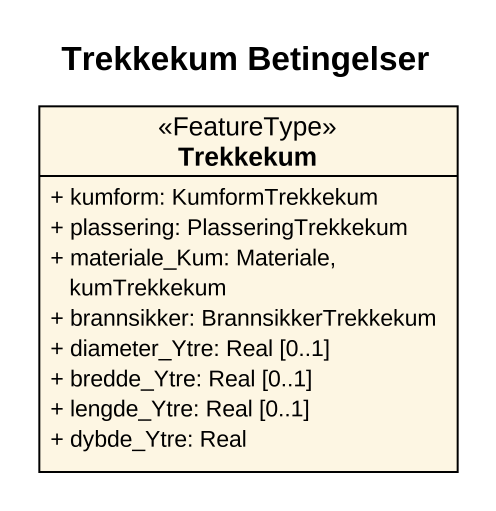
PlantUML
@startuml
title Trekkekum Betingelser
hide circle
hide empty members
skinparam classAttributeIconSize 0
class Trekkekum <<FeatureType>> {
  + kumform: KumformTrekkekum
  + plassering: PlasseringTrekkekum
  + materiale_Kum: Materiale, kumTrekkekum
  + brannsikker: BrannsikkerTrekkekum
  + diameter_Ytre: Real [0..1]
  + bredde_Ytre: Real [0..1]
  + lengde_Ytre: Real [0..1]
  + dybde_Ytre: Real
}
@enduml
